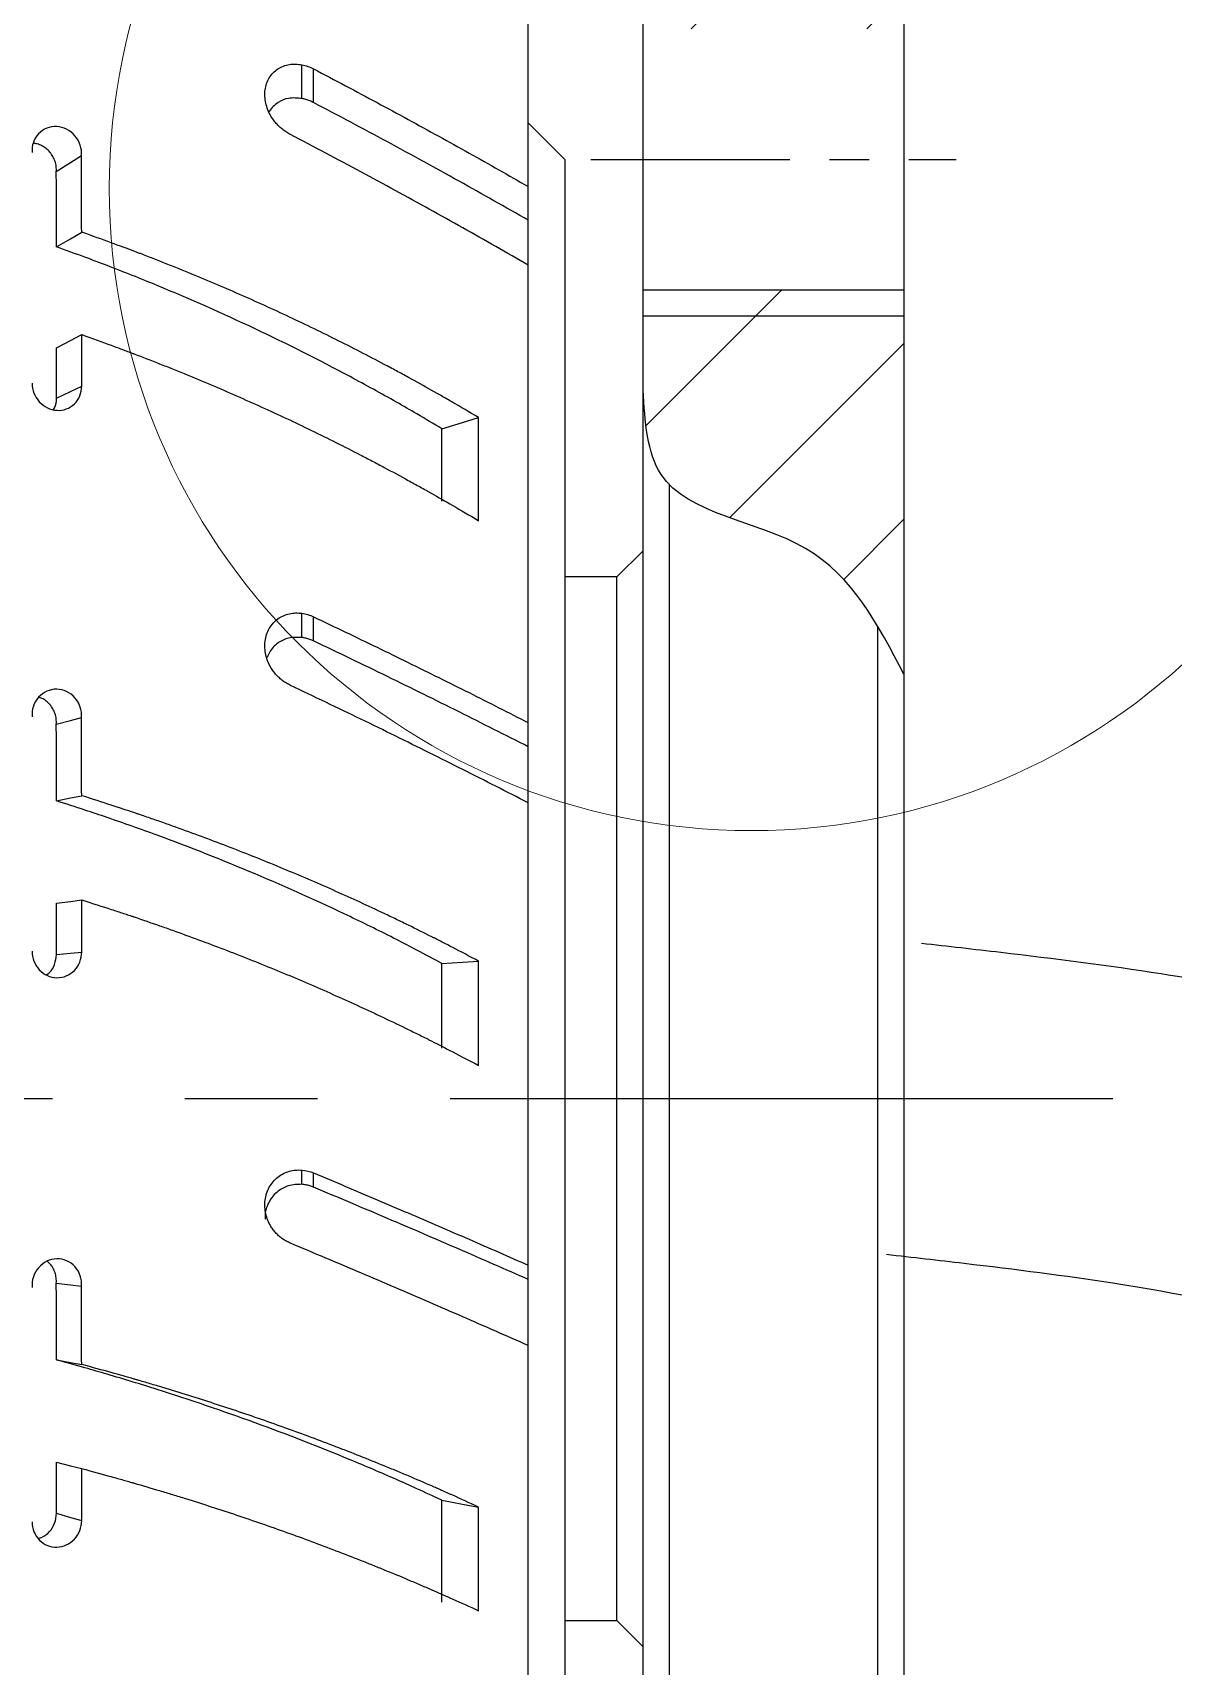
# Model space of a CAD drawing. Header units: millimetres. Extents: x 0 to 594, y 0 to 420.
# Drawn here: x 233.3 to 255.16, y 199.12 to 230.43 of the extents above; entities that cross this region are included whole.
import ezdxf

# ---------------------------------------------------------------- set-up
doc = ezdxf.new("R2010")
doc.units = ezdxf.units.MM
doc.linetypes.add('CENTERX2', pattern=[20.32, 12.7, -2.54, 2.54, -2.54])
doc.layers.add('중심선', color=1, linetype='CENTERX2')

msp = doc.modelspace()

# ---------------------------------------------------------------- hatches: boundary and pattern name
h = msp.add_hatch()
h.set_pattern_fill('ANSI31', color=4, scale=0.75)
h.set_pattern_definition([(45, (95.8738, 481.1942), (-1.683798, 1.683798), [])])
h.paths.add_polyline_path([(250, 234.5), (249.5, 235), (245.5, 235), (245, 234.5), (245, 231), (250, 231)])
h.paths.add_polyline_path([(250, 231), (245, 231), (245, 230.5), (250, 230.5)])
h.paths.add_polyline_path([(250, 225.5), (245, 225.5), (245, 225), (250, 225)])
edge = h.paths.add_edge_path()
edge.add_line((250, 225), (245, 225))
edge.add_line((245, 225), (245, 223.577))
edge.add_spline(control_points=[(245, 223.577), (245.037, 222.976), (245.08, 222.273), (245.442, 221.829), (245.5, 221.77)], knot_values=[5.895312, 5.895312, 5.895312, 5.895312, 7.547219, 7.823918, 7.823918, 7.823918, 7.823918], degree=3, periodic=0)
edge.add_spline(control_points=[(245.5, 221.77), (246.091, 221.163), (248.139, 220.937), (249.14, 219.651), (249.5, 219.049)], knot_values=[1.007244, 1.007244, 1.007244, 1.007244, 3.839996, 5.895312, 5.895312, 5.895312, 5.895312], degree=3, periodic=0)
edge.add_spline(control_points=[(249.5, 219.049), (249.676, 218.753), (249.838, 218.443), (250, 218.133)], knot_values=[0, 0, 0, 0, 1.007244, 1.007244, 1.007244, 1.007244], degree=3, periodic=0)
edge.add_line((250, 218.133), (250, 225))

# ---------------------------------------------------------------- linework, layer by layer
at = {"color": 7, "linetype": 'Continuous', "lineweight": 25}
for p, q in [((242.8, 225.972), (242.8, 236)), ((245, 185.5), (245, 234.5)), ((250, 234.5), (250, 185.5)), ((238.462, 229.166), (238.462, 229.812)), ((238.685, 229.087), (238.685, 229.733)), ((243.5, 228), (243.5, 192)), ((242.8, 215.67), (242.8, 225.971)), ((245, 225.5), (250, 225.5)), ((245, 225), (250, 225)), ((234.24, 223.655), (234.24, 224.641)), ((241.846, 221.076), (241.846, 223.053)), ((241.146, 221.45), (241.146, 222.837)), ((245.5, 221.77), (245.5, 185)), ((245, 220.5), (244.5, 220)), ((244.5, 220), (243.5, 220)), ((244.5, 200), (244.5, 220)), ((238.462, 218.839), (238.462, 219.302)), ((238.685, 218.771), (238.685, 219.235)), ((249.5, 185), (249.5, 219.049)), ((242.8, 176.654), (242.8, 215.67)), ((234.24, 212.81), (234.24, 213.81)), ((241.146, 210.97), (241.146, 212.594)), ((241.846, 210.638), (241.846, 212.638)), ((238.462, 208.36), (238.462, 208.633)), ((238.685, 208.305), (238.685, 208.578)), ((234.24, 201.918), (234.24, 202.914)), ((241.146, 200.352), (241.146, 202.307)), ((241.846, 200.189), (241.846, 202.177)), ((243.5, 200), (244.5, 200)), ((244.5, 200), (245, 199.5))]:
    msp.add_line(p, q, dxfattribs=at)
msp.add_line((243.5, 228), (242.8, 228.7))
at = {"color": 7, "linetype": 'Continuous', "lineweight": 25, "flags": 128}
for points in [[(233.754, 227.764), (234.024, 227.937), (234.237, 228.072)], [(233.757, 226.322), (234.027, 226.48), (234.24, 226.605)], [(233.757, 224.391), (234.027, 224.531), (234.24, 224.641)], [(233.757, 223.422), (234.027, 223.553), (234.24, 223.655)], [(241.146, 222.837), (241.538, 222.958), (241.846, 223.053)], [(233.754, 217.177), (234.024, 217.247), (234.237, 217.302)], [(233.757, 215.707), (234.027, 215.763), (234.24, 215.806)], [(233.757, 213.745), (234.027, 213.781), (234.24, 213.81)], [(233.757, 212.763), (234.027, 212.789), (234.24, 212.81)], [(241.146, 212.594), (241.538, 212.618), (241.846, 212.638)], [(233.754, 206.467), (234.024, 206.433), (234.237, 206.406)], [(233.757, 204.995), (234.027, 204.946), (234.24, 204.908)], [(233.757, 203.034), (234.027, 202.967), (234.24, 202.914)], [(241.146, 202.307), (241.538, 202.234), (241.846, 202.177)], [(233.757, 202.056), (234.027, 201.978), (234.24, 201.918)]]:
    msp.add_lwpolyline(points, dxfattribs=at)
at = {"color": 7, "linetype": 'Continuous', "lineweight": 18}
msp.add_circle((247.078, 227.445), 12.308, dxfattribs=at)
at = {"color": 7, "linetype": 'Continuous', "lineweight": 25}
for points, knots in [([(238.24, 228.475), (238.214, 228.489), (238.164, 228.517), (238.093, 228.568), (238.028, 228.624), (237.969, 228.686), (237.915, 228.755), (237.858, 228.841), (237.806, 228.947), (237.753, 229.115), (237.739, 229.334), (237.821, 229.574), (237.964, 229.719), (238.105, 229.79), (238.22, 229.82), (238.341, 229.83), (238.422, 229.818), (238.462, 229.812)], [0, 0, 0, 0, 0.042944, 0.084816, 0.126039, 0.167052, 0.208301, 0.250221, 0.312985, 0.375441, 0.499538, 0.624102, 0.749015, 0.811008, 0.874566, 0.937, 1, 1, 1, 1]), ([(238.685, 229.733), (238.889, 229.626), (239.297, 229.412), (239.9, 229.089), (240.496, 228.766), (241.084, 228.444), (241.664, 228.122), (242.236, 227.801), (242.612, 227.586), (242.8, 227.479)], [0, 0, 0, 0, 0.14591, 0.290805, 0.434684, 0.577545, 0.719387, 0.860207, 1, 1, 1, 1]), ([(238.462, 229.166), (238.375, 229.174), (238.214, 229.189), (238.026, 229.114), (237.91, 229.016), (237.854, 228.954), (237.835, 228.915), (237.835, 228.914)], [0, 0, 0, 0, 0.353845, 0.659013, 0.826824, 0.992503, 1, 1, 1, 1]), ([(238.685, 229.087), (238.661, 229.099), (238.613, 229.123), (238.538, 229.149), (238.488, 229.161), (238.462, 229.166)], [0, 0, 0, 0, 0.335745, 0.668038, 1, 1, 1, 1]), ([(242.8, 226.833), (242.581, 226.958), (242.141, 227.209), (241.471, 227.584), (240.791, 227.96), (240.099, 228.336), (239.397, 228.713), (238.923, 228.962), (238.685, 229.087)], [0, 0, 0, 0, 0.163219, 0.327823, 0.493806, 0.661165, 0.829897, 1, 1, 1, 1]), ([(234.237, 228.072), (234.246, 228.208), (234.202, 228.345), (234.021, 228.557), (233.893, 228.621), (233.629, 228.635), (233.503, 228.585), (233.324, 228.396), (233.279, 228.265), (233.29, 228.129)], [0, 0, 0, 0, 0.25, 0.25, 0.5, 0.5, 0.75, 0.75, 1, 1, 1, 1]), ([(233.754, 227.764), (233.755, 227.798), (233.756, 227.864), (233.733, 227.962), (233.693, 228.055), (233.635, 228.138), (233.563, 228.209), (233.48, 228.262), (233.395, 228.297), (233.337, 228.304), (233.312, 228.307)], [0, 0, 0, 0, 0.130138, 0.258428, 0.386167, 0.514908, 0.643479, 0.770477, 0.897174, 1, 1, 1, 1]), ([(242.8, 225.971), (242.592, 226.091), (242.176, 226.33), (241.543, 226.687), (240.901, 227.045), (240.25, 227.403), (239.589, 227.761), (238.919, 228.119), (238.467, 228.356), (238.24, 228.475)], [0, 0, 0, 0, 0.13986, 0.280724, 0.422588, 0.56545, 0.709306, 0.854156, 1, 1, 1, 1]), ([(241.146, 222.837), (240.986, 222.932), (240.696, 223.104), (240.112, 223.441), (239.091, 224.002), (237.574, 224.767), (236.009, 225.458), (234.909, 225.897), (234.264, 226.139), (233.939, 226.256), (233.757, 226.322)], [0, 0, 0, 0, 0.069426, 0.125363, 0.250629, 0.500832, 0.750616, 0.87536, 0.930225, 1, 1, 1, 1]), ([(241.846, 223.053), (241.666, 223.16), (241.501, 223.256), (241.277, 223.386), (241.171, 223.448), (241.057, 223.512), (241.003, 223.543), (240.98, 223.556), (240.965, 223.565), (240.959, 223.568), (240.803, 223.656), (240.579, 223.78), (240.31, 223.926), (240.194, 223.988), (240.116, 224.03), (240.075, 224.051), (239.732, 224.233), (239.27, 224.471), (238.799, 224.702), (238.483, 224.855), (238.322, 224.931), (237.848, 225.153), (237.529, 225.298), (236.884, 225.579), (236.56, 225.716), (236.065, 225.918), (235.818, 226.017), (235.53, 226.13), (235.386, 226.185), (235.314, 226.212), (235.283, 226.224), (235.262, 226.232), (235.25, 226.237), (234.989, 226.335), (234.656, 226.457), (234.24, 226.605)], [0, 0, 0, 0, 0.0625, 0.0625, 0.09375, 0.109375, 0.117187, 0.121094, 0.121094, 0.125, 0.125, 0.1875, 0.21875, 0.234375, 0.234375, 0.25, 0.25, 0.375, 0.4375, 0.4375, 0.5, 0.5, 0.625, 0.625, 0.75, 0.75, 0.8125, 0.84375, 0.859375, 0.867187, 0.871094, 0.871094, 0.875, 0.875, 1, 1, 1, 1]), ([(234.24, 224.641), (234.45, 224.566), (234.639, 224.497), (234.889, 224.406), (235.007, 224.362), (235.129, 224.316), (235.187, 224.295), (235.215, 224.284), (235.227, 224.279), (235.235, 224.277), (235.238, 224.275), (235.406, 224.212), (235.651, 224.116), (235.9, 224.018), (236.065, 223.951), (236.15, 223.917), (236.561, 223.748), (237.049, 223.541), (237.53, 223.326), (237.849, 223.181), (238.007, 223.109), (238.486, 222.884), (238.96, 222.654), (239.503, 222.378), (239.733, 222.258), (239.886, 222.178), (239.961, 222.138), (240.195, 222.014), (240.425, 221.889), (240.69, 221.743), (240.821, 221.67), (240.886, 221.634), (240.914, 221.618), (240.932, 221.607), (240.943, 221.601), (241.19, 221.462), (241.489, 221.288), (241.846, 221.076)], [0, 0, 0, 0, 0.0625, 0.0625, 0.09375, 0.109375, 0.117188, 0.121094, 0.123047, 0.123047, 0.125, 0.125, 0.1875, 0.21875, 0.21875, 0.25, 0.25, 0.375, 0.4375, 0.4375, 0.5, 0.5, 0.625, 0.6875, 0.71875, 0.71875, 0.75, 0.75, 0.8125, 0.84375, 0.859375, 0.867188, 0.871094, 0.871094, 0.875, 0.875, 1, 1, 1, 1]), ([(233.29, 223.712), (233.29, 223.581), (233.34, 223.453), (233.517, 223.258), (233.638, 223.199), (233.89, 223.183), (234.011, 223.227), (234.19, 223.401), (234.24, 223.525), (234.24, 223.655)], [0, 0, 0, 0, 0.25, 0.25, 0.5, 0.5, 0.75, 0.75, 1, 1, 1, 1]), ([(233.701, 223.207), (233.709, 223.218), (233.751, 223.278), (233.754, 223.357), (233.757, 223.422)], [0, 0, 0, 0, 0.170759, 1, 1, 1, 1]), ([(238.24, 217.921), (238.214, 217.934), (238.164, 217.96), (238.093, 218.007), (238.028, 218.061), (237.969, 218.121), (237.915, 218.188), (237.858, 218.273), (237.806, 218.379), (237.753, 218.547), (237.739, 218.771), (237.821, 219.021), (237.964, 219.178), (238.105, 219.259), (238.22, 219.296), (238.341, 219.313), (238.422, 219.306), (238.462, 219.302)], [0, 0, 0, 0, 0.04294, 0.08481, 0.126031, 0.167045, 0.208296, 0.250222, 0.312984, 0.375441, 0.499538, 0.624102, 0.749015, 0.811006, 0.874566, 0.936999, 1, 1, 1, 1]), ([(238.685, 219.235), (238.889, 219.137), (239.296, 218.943), (239.9, 218.651), (240.496, 218.36), (241.084, 218.07), (241.663, 217.782), (242.235, 217.494), (242.612, 217.302), (242.8, 217.206)], [0, 0, 0, 0, 0.145875, 0.290746, 0.434613, 0.577475, 0.719328, 0.860171, 1, 1, 1, 1]), ([(238.462, 218.839), (238.375, 218.842), (238.213, 218.847), (238.026, 218.759), (237.908, 218.653), (237.836, 218.557), (237.807, 218.485), (237.793, 218.452)], [0, 0, 0, 0, 0.31295, 0.582847, 0.731266, 0.877793, 1, 1, 1, 1]), ([(238.685, 218.771), (238.661, 218.782), (238.613, 218.803), (238.538, 218.826), (238.488, 218.834), (238.462, 218.839)], [0, 0, 0, 0, 0.335745, 0.668038, 1, 1, 1, 1]), ([(242.8, 216.743), (242.581, 216.854), (242.141, 217.078), (241.471, 217.414), (240.791, 217.752), (240.099, 218.091), (239.397, 218.431), (238.923, 218.658), (238.685, 218.771)], [0, 0, 0, 0, 0.163219, 0.327823, 0.493806, 0.661165, 0.829897, 1, 1, 1, 1]), ([(242.8, 215.67), (242.592, 215.776), (242.176, 215.989), (241.543, 216.309), (240.901, 216.63), (240.249, 216.952), (239.589, 217.275), (238.919, 217.598), (238.467, 217.813), (238.24, 217.921)], [0, 0, 0, 0, 0.139866, 0.280735, 0.422601, 0.565463, 0.709317, 0.854163, 1, 1, 1, 1]), ([(234.237, 217.302), (234.246, 217.441), (234.202, 217.578), (234.021, 217.786), (233.893, 217.846), (233.629, 217.849), (233.503, 217.792), (233.324, 217.592), (233.279, 217.456), (233.29, 217.318)], [0, 0, 0, 0, 0.25, 0.25, 0.5, 0.5, 0.75, 0.75, 1, 1, 1, 1]), ([(233.754, 217.177), (233.755, 217.211), (233.756, 217.279), (233.733, 217.378), (233.693, 217.471), (233.635, 217.554), (233.563, 217.622), (233.488, 217.67), (233.436, 217.686), (233.414, 217.693)], [0, 0, 0, 0, 0.1512302, 0.3003151, 0.4487666, 0.5983884, 0.7477979, 0.8953967, 1, 1, 1, 1]), ([(241.146, 212.594), (240.986, 212.679), (240.696, 212.833), (240.112, 213.136), (239.091, 213.638), (237.574, 214.321), (236.009, 214.938), (234.909, 215.329), (234.264, 215.544), (233.939, 215.649), (233.757, 215.707)], [0, 0, 0, 0, 0.069426, 0.125363, 0.250629, 0.500832, 0.750616, 0.87536, 0.930225, 1, 1, 1, 1]), ([(241.846, 212.638), (241.666, 212.733), (241.501, 212.819), (241.277, 212.936), (241.171, 212.991), (241.057, 213.049), (241.003, 213.076), (240.98, 213.088), (240.965, 213.095), (240.959, 213.098), (240.803, 213.177), (240.579, 213.288), (240.31, 213.418), (240.194, 213.474), (240.116, 213.511), (240.075, 213.531), (239.732, 213.693), (239.27, 213.906), (238.799, 214.112), (238.483, 214.248), (238.322, 214.316), (237.848, 214.514), (237.529, 214.643), (236.884, 214.894), (236.56, 215.016), (236.065, 215.196), (235.818, 215.284), (235.53, 215.384), (235.386, 215.433), (235.314, 215.457), (235.283, 215.468), (235.262, 215.475), (235.25, 215.479), (234.989, 215.567), (234.656, 215.675), (234.24, 215.806)], [0, 0, 0, 0, 0.0625, 0.0625, 0.09375, 0.109375, 0.117187, 0.121094, 0.121094, 0.125, 0.125, 0.1875, 0.21875, 0.234375, 0.234375, 0.25, 0.25, 0.375, 0.4375, 0.4375, 0.5, 0.5, 0.625, 0.625, 0.75, 0.75, 0.8125, 0.84375, 0.859375, 0.867187, 0.871094, 0.871094, 0.875, 0.875, 1, 1, 1, 1]), ([(234.24, 213.81), (234.45, 213.743), (234.639, 213.683), (234.889, 213.601), (235.007, 213.563), (235.129, 213.522), (235.187, 213.503), (235.215, 213.493), (235.227, 213.489), (235.235, 213.487), (235.238, 213.486), (235.406, 213.429), (235.651, 213.345), (235.9, 213.257), (236.065, 213.198), (236.15, 213.167), (236.561, 213.018), (237.049, 212.834), (237.53, 212.643), (237.849, 212.514), (238.007, 212.45), (238.486, 212.25), (238.96, 212.045), (239.503, 211.799), (239.733, 211.693), (239.886, 211.621), (239.961, 211.586), (240.195, 211.475), (240.425, 211.364), (240.69, 211.234), (240.821, 211.168), (240.886, 211.136), (240.914, 211.122), (240.932, 211.112), (240.943, 211.107), (241.19, 210.982), (241.489, 210.827), (241.846, 210.638)], [0, 0, 0, 0, 0.0625, 0.0625, 0.09375, 0.109375, 0.117187, 0.121094, 0.123047, 0.123047, 0.125, 0.125, 0.1875, 0.21875, 0.21875, 0.25, 0.25, 0.375, 0.4375, 0.4375, 0.5, 0.5, 0.625, 0.6875, 0.71875, 0.71875, 0.75, 0.75, 0.8125, 0.84375, 0.859375, 0.867188, 0.871094, 0.871094, 0.875, 0.875, 1, 1, 1, 1]), ([(233.29, 212.827), (233.29, 212.694), (233.34, 212.567), (233.517, 212.377), (233.638, 212.322), (233.89, 212.316), (234.011, 212.367), (234.19, 212.551), (234.24, 212.678), (234.24, 212.81)], [0, 0, 0, 0, 0.25, 0.25, 0.5, 0.5, 0.75, 0.75, 1, 1, 1, 1]), ([(233.562, 212.375), (233.583, 212.388), (233.655, 212.434), (233.735, 212.573), (233.75, 212.699), (233.757, 212.763)], [0, 0, 0, 0, 0.166181, 0.582248, 1, 1, 1, 1]), ([(238.24, 207.232), (238.214, 207.244), (238.164, 207.266), (238.093, 207.31), (238.028, 207.36), (237.969, 207.418), (237.915, 207.482), (237.858, 207.564), (237.806, 207.667), (237.753, 207.833), (237.739, 208.057), (237.821, 208.314), (237.964, 208.479), (238.105, 208.569), (238.22, 208.613), (238.341, 208.637), (238.422, 208.635), (238.462, 208.633)], [0, 0, 0, 0, 0.042936, 0.084804, 0.126024, 0.167038, 0.208291, 0.250222, 0.312984, 0.375441, 0.499538, 0.624102, 0.749015, 0.811004, 0.874566, 0.936999, 1, 1, 1, 1]), ([(238.685, 208.578), (238.889, 208.493), (239.296, 208.322), (239.9, 208.066), (240.496, 207.811), (241.084, 207.559), (241.663, 207.308), (242.235, 207.058), (242.612, 206.893), (242.8, 206.81)], [0, 0, 0, 0, 0.145854, 0.290711, 0.43457, 0.577432, 0.719292, 0.86015, 1, 1, 1, 1]), ([(238.462, 208.36), (238.375, 208.358), (238.213, 208.354), (238.026, 208.254), (237.908, 208.142), (237.833, 208.035), (237.782, 207.915), (237.75, 207.797), (237.757, 207.722), (237.76, 207.69)], [0, 0, 0, 0, 0.2454029, 0.4570383, 0.5734248, 0.6883276, 0.8026362, 0.9172844, 1, 1, 1, 1]), ([(238.685, 208.305), (238.661, 208.314), (238.613, 208.333), (238.538, 208.351), (238.488, 208.357), (238.462, 208.36)], [0, 0, 0, 0, 0.335745, 0.668038, 1, 1, 1, 1]), ([(242.8, 206.537), (242.581, 206.633), (242.141, 206.827), (241.471, 207.118), (240.791, 207.412), (240.099, 207.707), (239.397, 208.006), (238.923, 208.205), (238.685, 208.305)], [0, 0, 0, 0, 0.163219, 0.327823, 0.493806, 0.661165, 0.829897, 1, 1, 1, 1]), ([(242.8, 205.271), (242.592, 205.362), (242.176, 205.546), (241.543, 205.822), (240.901, 206.101), (240.249, 206.381), (239.589, 206.663), (238.919, 206.947), (238.467, 207.137), (238.24, 207.232)], [0, 0, 0, 0, 0.139864, 0.280731, 0.422597, 0.565458, 0.709313, 0.85416, 1, 1, 1, 1]), ([(234.237, 206.406), (234.246, 206.546), (234.202, 206.682), (234.021, 206.883), (233.893, 206.937), (233.629, 206.929), (233.503, 206.867), (233.324, 206.658), (233.279, 206.52), (233.29, 206.382)], [0, 0, 0, 0, 0.25, 0.25, 0.5, 0.5, 0.75, 0.75, 1, 1, 1, 1]), ([(233.754, 206.467), (233.755, 206.501), (233.755, 206.569), (233.733, 206.668), (233.693, 206.759), (233.641, 206.834), (233.597, 206.871), (233.578, 206.887)], [0, 0, 0, 0, 0.2124175, 0.4218421, 0.6303614, 0.8405165, 1, 1, 1, 1]), ([(241.146, 202.307), (240.986, 202.38), (240.696, 202.514), (240.112, 202.776), (239.091, 203.211), (237.574, 203.802), (236.009, 204.333), (234.909, 204.67), (234.264, 204.855), (233.939, 204.945), (233.757, 204.995)], [0, 0, 0, 0, 0.069426, 0.125363, 0.250629, 0.500832, 0.750616, 0.87536, 0.930225, 1, 1, 1, 1]), ([(241.846, 202.177), (241.666, 202.259), (241.501, 202.334), (241.277, 202.435), (241.171, 202.482), (241.057, 202.533), (241.003, 202.557), (240.98, 202.566), (240.965, 202.573), (240.959, 202.576), (240.803, 202.644), (240.579, 202.74), (240.31, 202.852), (240.194, 202.901), (240.116, 202.933), (240.075, 202.949), (239.732, 203.09), (239.27, 203.273), (238.799, 203.451), (238.483, 203.569), (238.322, 203.627), (237.848, 203.798), (237.529, 203.909), (236.884, 204.125), (236.56, 204.229), (236.065, 204.384), (235.818, 204.46), (235.53, 204.545), (235.386, 204.588), (235.314, 204.609), (235.283, 204.618), (235.262, 204.624), (235.25, 204.627), (234.989, 204.703), (234.656, 204.795), (234.24, 204.908)], [0, 0, 0, 0, 0.0625, 0.0625, 0.09375, 0.109375, 0.117187, 0.121094, 0.121094, 0.125, 0.125, 0.1875, 0.21875, 0.234375, 0.234375, 0.25, 0.25, 0.375, 0.4375, 0.4375, 0.5, 0.5, 0.625, 0.625, 0.75, 0.75, 0.8125, 0.84375, 0.859375, 0.867188, 0.871094, 0.871094, 0.875, 0.875, 1, 1, 1, 1]), ([(234.24, 202.914), (234.45, 202.857), (234.639, 202.805), (234.889, 202.735), (235.007, 202.703), (235.129, 202.668), (235.187, 202.651), (235.215, 202.643), (235.227, 202.64), (235.235, 202.637), (235.238, 202.637), (235.406, 202.588), (235.651, 202.516), (235.9, 202.441), (236.065, 202.39), (236.15, 202.364), (236.561, 202.236), (237.049, 202.079), (237.53, 201.915), (237.849, 201.804), (238.007, 201.749), (238.486, 201.577), (238.96, 201.401), (239.503, 201.19), (239.733, 201.098), (239.886, 201.036), (239.961, 201.006), (240.195, 200.911), (240.425, 200.815), (240.69, 200.703), (240.821, 200.646), (240.886, 200.618), (240.914, 200.606), (240.932, 200.598), (240.943, 200.593), (241.19, 200.486), (241.489, 200.352), (241.846, 200.189)], [0, 0, 0, 0, 0.0625, 0.0625, 0.09375, 0.109375, 0.117188, 0.121094, 0.123047, 0.123047, 0.125, 0.125, 0.1875, 0.21875, 0.21875, 0.25, 0.25, 0.375, 0.4375, 0.4375, 0.5, 0.5, 0.625, 0.6875, 0.71875, 0.71875, 0.75, 0.75, 0.8125, 0.84375, 0.859375, 0.867187, 0.871094, 0.871094, 0.875, 0.875, 1, 1, 1, 1]), ([(233.29, 201.893), (233.29, 201.761), (233.34, 201.636), (233.517, 201.455), (233.638, 201.405), (233.89, 201.411), (234.011, 201.466), (234.19, 201.657), (234.24, 201.786), (234.24, 201.918)], [0, 0, 0, 0, 0.25, 0.25, 0.5, 0.5, 0.75, 0.75, 1, 1, 1, 1]), ([(233.41, 201.574), (233.431, 201.581), (233.51, 201.605), (233.63, 201.698), (233.736, 201.863), (233.75, 201.991), (233.757, 202.056)], [0, 0, 0, 0, 0.10715, 0.403093, 0.700942, 1, 1, 1, 1])]:
    msp.add_open_spline(points, degree=3, knots=knots, dxfattribs=at)
for points in [[(238.462, 229.812), (238.538, 229.797), (238.613, 229.771), (238.685, 229.733)], [(234.24, 226.605), (234.239, 227.095), (234.238, 227.584), (234.237, 228.072)], [(233.757, 226.322), (233.756, 226.804), (233.755, 227.284), (233.754, 227.764)], [(233.757, 223.422), (233.757, 223.745), (233.757, 224.068), (233.757, 224.391)], [(238.462, 219.302), (238.538, 219.292), (238.613, 219.269), (238.685, 219.235)], [(234.24, 215.806), (234.239, 216.305), (234.238, 216.804), (234.237, 217.302)], [(233.757, 215.707), (233.756, 216.198), (233.755, 216.688), (233.754, 217.177)], [(233.757, 212.763), (233.757, 213.09), (233.757, 213.417), (233.757, 213.745)], [(238.462, 208.633), (238.538, 208.627), (238.613, 208.608), (238.685, 208.578)], [(233.757, 204.995), (233.756, 205.486), (233.755, 205.976), (233.754, 206.467)], [(234.24, 204.908), (234.239, 205.407), (234.238, 205.907), (234.237, 206.406)], [(233.757, 202.056), (233.757, 202.382), (233.757, 202.708), (233.757, 203.034)]]:
    msp.add_open_spline(points, degree=3, dxfattribs=at)
for points, knots in [([(250, 218.133), (249.508, 219.076), (248.517, 220.976), (245.143, 221.242), (245.037, 222.976), (245, 223.577)], [0, 0, 0, 0, 3.06256, 6.172012, 7.823918, 7.823918, 7.823918, 7.823918]), ([(250.337, 212.981), (250.84, 212.924), (251.347, 212.867), (252.877, 212.687), (253.906, 212.557), (256.335, 212.18), (257.731, 211.909), (260.454, 211.136), (261.784, 210.633), (263.511, 209.651), (263.971, 209.351), (264.839, 208.706), (265.249, 208.36), (266.406, 207.263), (267.08, 206.452), (268.248, 204.725), (268.744, 203.808), (269.964, 201.074), (270.514, 199.167), (271.326, 195.197), (271.587, 193.132), (271.964, 188.922), (272.079, 186.776), (272.279, 182.499), (272.365, 180.368), (272.636, 175.888), (272.837, 173.563), (273.494, 169.288), (273.953, 167.341), (274.943, 164.722), (275.364, 163.856), (276.116, 162.661), (276.41, 162.259), (276.953, 161.623), (277.193, 161.372), (277.711, 160.887), (277.988, 160.654), (278.873, 159.982), (279.537, 159.57), (281.009, 158.812), (281.816, 158.466), (284.585, 157.466), (286.779, 156.934), (291.202, 156.097), (293.395, 155.769), (295.624, 155.438)], [0, 0, 0, 0, 1.395993, 1.395993, 4.187979, 4.187979, 8.007231, 8.007231, 11.826484, 11.826484, 13.283485, 13.283485, 14.740486, 14.740486, 17.654488, 17.654488, 20.56849, 20.56849, 26.014218, 26.014218, 31.459945, 31.459945, 36.905672, 36.905672, 42.3514, 42.3514, 48.704259, 48.704259, 55.057118, 55.057118, 58.771277, 58.771277, 60.915214, 60.915214, 62.470475, 62.470475, 64.025735, 64.025735, 67.136256, 67.136256, 70.246777, 70.246777, 77.056552, 77.056552, 83.054482, 83.054482, 83.054482, 83.054482]), ([(249.663, 207.019), (250.165, 206.962), (250.662, 206.906), (252.135, 206.733), (253.091, 206.612), (255.253, 206.277), (256.419, 206.044), (258.474, 205.461), (259.358, 205.11), (260.337, 204.554), (260.586, 204.391), (261.065, 204.035), (261.291, 203.844), (261.942, 203.227), (262.336, 202.757), (263.064, 201.678), (263.397, 201.07), (264.259, 199.131), (264.705, 197.63), (265.39, 194.27), (265.629, 192.414), (265.978, 188.489), (266.089, 186.42), (266.287, 182.191), (266.373, 180.032), (266.657, 175.375), (266.869, 172.881), (267.615, 168.055), (268.148, 165.721), (269.455, 162.278), (270.032, 161.07), (271.146, 159.291), (271.593, 158.67), (272.449, 157.652), (272.836, 157.24), (273.645, 156.468), (274.067, 156.107), (275.378, 155.088), (276.311, 154.5), (279.117, 153.01), (281.09, 152.291), (285.18, 151.139), (287.3, 150.707), (291.206, 150.029), (292.985, 149.764), (294.741, 149.503)], [0, 0, 0, 0, 1.39287, 1.39287, 4.178609, 4.178609, 7.999832, 7.999832, 11.821056, 11.821056, 13.283253, 13.283253, 14.74545, 14.74545, 17.669844, 17.669844, 20.594238, 20.594238, 26.045795, 26.045795, 31.497351, 31.497351, 36.948908, 36.948908, 42.400465, 42.400465, 48.743855, 48.743855, 55.087245, 55.087245, 58.735215, 58.735215, 60.81332, 60.81332, 62.331478, 62.331478, 63.849637, 63.849637, 66.885953, 66.885953, 72.608087, 72.608087, 78.330221, 78.330221, 83.054482, 83.054482, 83.054482, 83.054482])]:
    msp.add_open_spline(points, degree=3, knots=knots)
at = {"layer": '중심선', "ltscale": 0.3}
msp.add_line((244, 228), (251, 228), dxfattribs=at)
at = {"layer": '중심선'}
msp.add_line((254, 210), (194.2, 210), dxfattribs=at)

doc.saveas('drawing.dxf')
